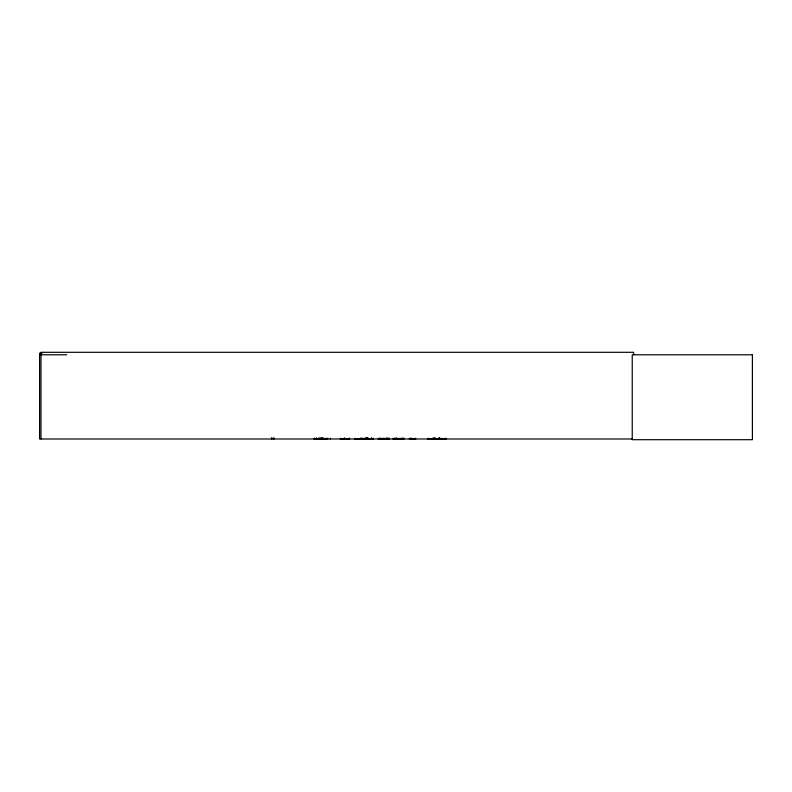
<?xml version="1.0" encoding="UTF-8"?>
<svg xmlns="http://www.w3.org/2000/svg" width="792" height="792" viewBox="0 0 792 792"><rect width="100%" height="100%" fill="white"/><g stroke="black" fill="none" stroke-linecap="round" stroke-linejoin="round"><path stroke-width="1.19" d="M316.206 438.877L316.246 438.283M427.819 438.986L446.124 438.917M438.61 438.986L438.718 438.105M438.926 438.877L438.986 438.283M354.628 438.986L373.398 438.986L373.329 438.283M314.058 438.897L325.215 438.897L325.274 438.283M314.434 438.877L314.513 438.283M387.615 438.897L387.684 438.105M389.258 438.897L389.337 438.342M403.712 438.897L403.781 438.342M366.221 438.897L366.359 438.105M354.955 438.897L355.014 438.342L355.063 438.986M314.315 438.897L314.384 438.342M383.477 438.897L383.556 438.342M42.075 353.192L39.6 353.192L39.6 438.986L632.392 438.986M39.6 354.786L66.766 354.786M389.337 438.808L378.447 438.897M403.781 438.808L393.307 438.897M409.434 438.986L409.434 438.283L409.513 438.808L415.84 438.956M415.374 438.897L415.295 438.342M362.746 438.877L362.805 438.342M373.062 438.897L373.012 438.342L372.953 438.986M435.026 438.877L435.065 438.105M340.6 438.986L349.628 438.986L349.421 438.342M435.154 438.808L435.234 438.342M633.63 354.786L633.63 352.301L40.996 352.301L40.996 438.986M445.302 438.283L445.302 438.986M441.213 438.283L441.213 438.986M439.798 438.105L439.798 438.986M439.649 438.105L439.649 438.986M439.421 438.105L439.421 438.986M434.966 438.283L434.966 438.986M434.62 438.105L434.62 438.986M434.531 438.105L434.531 438.986M434.155 438.105L434.155 438.986M433.689 438.105L433.689 438.986M433.066 438.283L433.066 438.986M432.571 438.283L432.571 438.986M428.472 438.283L428.472 438.986M428.195 438.283L428.195 438.986M415.216 438.283L415.216 438.986M411.167 438.105L411.167 438.986M410.959 438.105L410.959 438.986M403.861 438.283L403.861 438.986M402.336 438.105L402.336 438.986M402.138 438.105L402.138 438.986M400.762 438.283L400.762 438.986M399.326 438.283L399.326 438.986M398.079 438.283L398.079 438.986M396.713 438.105L396.713 438.986M396.515 438.105L396.515 438.986M395.109 438.105L394.98 438.986M394.891 438.105L394.891 438.986M393.149 438.283L393.149 438.986M389.417 438.283L389.417 438.986M388.189 438.283L388.189 438.986M387.882 438.105L387.882 438.986M386.447 438.105L386.447 438.986M386.229 438.105L386.229 438.986M384.476 438.283L384.476 438.986M383.635 438.283L383.635 438.986M382.011 438.283L382.011 438.986M380.249 438.105L380.249 438.986M380.041 438.105L380.041 438.986M378.299 438.283L378.299 438.986M371.686 438.283L371.725 438.986M371.587 438.105L371.587 438.986M371.379 438.105L371.379 438.986M368.32 438.105L368.329 438.986M367.617 437.927L367.617 438.986M367.25 438.105L367.25 438.986M367.161 438.283L367.161 438.986M366.904 438.105L366.953 438.986L366.864 438.283M366.053 438.105L366.043 438.986M365.142 437.927L365.142 438.986M365.072 438.283L365.072 438.986M362.954 438.283L362.954 438.986M362.667 438.283L362.736 438.986M361.122 438.105L361.122 438.986M360.776 438.105L360.776 438.986M349.381 438.283L349.381 438.986M344.53 438.105L344.53 438.986M344.213 438.105L344.213 438.986M340.352 438.283L340.352 438.986M330.373 438.283L330.373 438.986M327.73 438.283L327.73 438.986M327.017 438.283L327.017 438.986M326.344 438.283L326.344 438.986M323.651 438.283L323.651 438.986M323.463 438.283L323.463 438.986M322.69 437.927L322.69 438.986M322.552 438.006L322.552 438.986M321.413 438.105L321.413 438.986M321.097 438.105L321.097 438.986M320.938 438.006L320.938 438.986M320.126 438.105L320.156 438.986M319.81 438.105L319.839 438.986M318.938 437.927L318.938 438.986M316.463 437.927L316.463 438.986M274.002 437.927L274.002 438.986M273.567 438.006L273.567 438.986M271.953 438.006L271.953 438.986M271.527 437.927L271.527 438.986M752.4 354.786L632.234 354.786L632.234 439.699L752.4 439.699L752.4 354.786M445.797 438.986L445.797 438.283L445.757 438.986M439.213 438.986L439.213 438.105L439.154 438.986"/></g></svg>
